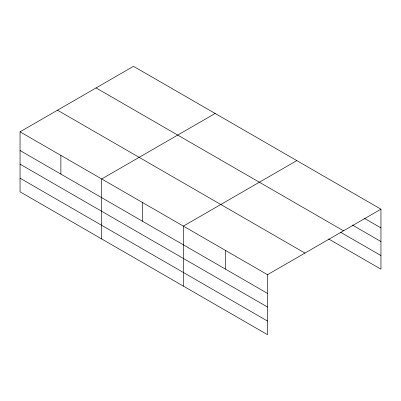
<?xml version="1.0" encoding="UTF-8"?>
<svg xmlns="http://www.w3.org/2000/svg" width="401" height="401" viewBox="0 0 401 401"><rect width="100%" height="100%" fill="white"/><g stroke="black" fill="none" stroke-linecap="round" stroke-linejoin="round"><path stroke-width="0.6" d="M267.502 307.021L267.502 274.685L20.05 131.819L20.05 191.813L267.502 334.68L267.502 307.021L20.05 164.154M328.635 238.981L380.95 269.181L380.95 209.187L133.498 66.32L20.05 131.819M215.157 113.468L101.709 178.961L101.709 238.961M296.815 160.611L183.367 226.109L183.367 286.103M267.502 274.685L380.95 209.187M364.233 218.249L380.95 227.903M352.364 225.021L380.95 241.527M96.06 87.934L343.512 230.801M340.499 232.209L380.95 255.562M57.488 110.205L304.94 253.071M20.05 150.535L267.502 293.402M20.05 178.189L267.502 321.056M225.437 250.394L225.437 269.111M142.54 202.535L142.54 221.252M60.882 155.393L60.882 174.109"/></g></svg>
